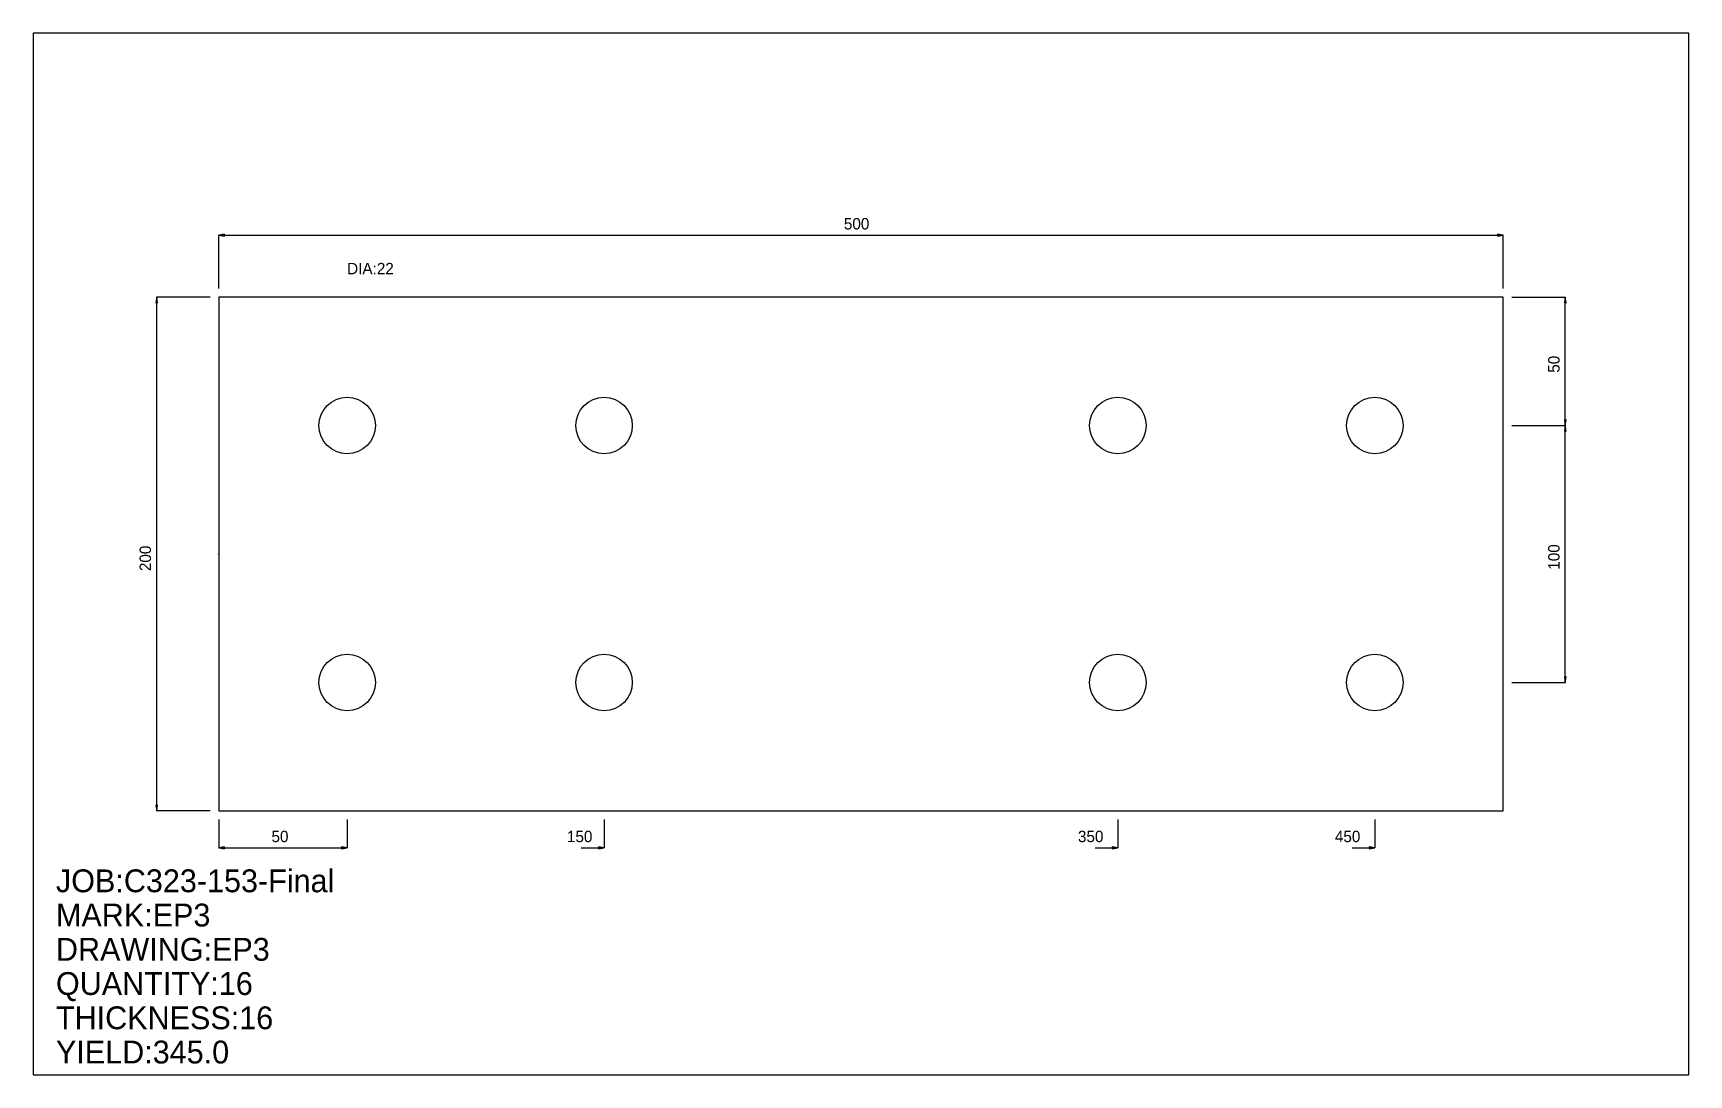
# Model space of a CAD drawing. Extents: x 0 to 644, y 0 to 406.
import ezdxf

# ---------------------------------------------------------------- set-up
doc = ezdxf.new("R2010")
doc.units = 0
doc.header["$LTSCALE"] = 0.125
for name, color, linetype in [('2', 7, 'CONTINUOUS'), ('3', 1, 'CONTINUOUS'), ('4', 1, 'CONTINUOUS'), ('5', 7, 'CONTINUOUS'), ('6', 4, 'CONTINUOUS')]:
    doc.layers.add(name, color=color, linetype=linetype)

# ---------------------------------------------------------------- blocks, each defined once
blk = doc.blocks.new('ARROW')
at = {"layer": '2', "linetype": 'CONTINUOUS'}
for p, q in [((0, 0), (-1, 0.166667)), ((-1, 0.166667), (-1, -0.166667)), ((-1, -0.166667), (0, 0))]:
    blk.add_line(p, q, dxfattribs=at)
blk = doc.blocks.new('PLATE')
at = {"layer": '3', "linetype": 'CONTINUOUS'}
for p, q in [((0, 0), (0, -200)), ((500.00101, 0), (0, 0)), ((500.00101, -200), (500.00101, 0)), ((0, -200), (500.00101, -200))]:
    blk.add_line(p, q, dxfattribs=at)
at = {"layer": '4', "linetype": 'CONTINUOUS'}
for centre in [(50, -50), (150, -50), (350, -50), (450, -50), (50, -150), (150, -150), (350, -150), (450, -150)]:
    blk.add_circle(centre, 11, dxfattribs=at)
at = {"layer": '5', "linetype": 'CONTINUOUS'}
for p, q in [((-0.1, -100), (0.1, -100)), ((0, -100.1), (0, -99.900002))]:
    blk.add_line(p, q, dxfattribs=at)
blk.add_circle((0, -100), 0.1, dxfattribs=at)
at = {"layer": '6', "linetype": 'CONTINUOUS'}
for p, q in [((0, 3.33334), (0, 24.166716)), ((0, 24.116716), (500.00101, 24.116716)), ((500.00101, 3.33334), (500.00101, 24.166716)), ((-3.333325, 0), (-24.1667, 0.000002)), ((-24.116716, -200), (-24.116701, 0.000002)), ((503.33435, 0), (524.16772, -0.000002)), ((524.11774, -50), (524.11774, -0.000002)), ((503.33435, -50), (524.16772, -50)), ((503.33435, -50), (524.16772, -50)), ((524.11774, -150), (524.11774, -50)), ((503.33435, -150), (524.16772, -150)), ((-3.33334, -200), (-24.166716, -200)), ((0, -203.33334), (0, -214.44447)), ((50, -203.33334), (50, -214.44447)), ((150, -203.33334), (150, -214.44447)), ((350, -203.33334), (350, -214.44447)), ((450, -203.33334), (450, -214.44447)), ((0, -214.39447), (50, -214.39447)), ((141.1111, -214.39447), (150, -214.39447)), ((341.11108, -214.39447), (350, -214.39447)), ((441.11108, -214.39447), (450, -214.39447))]:
    blk.add_line(p, q, dxfattribs=at)
at = {"layer": '6', "xscale": 2.222227, "yscale": 2.222227, "zscale": 2.222227}
for p, rotation in [((0, 24.116716), 180), ((-24.116701, 0.000002), 90), ((524.11774, -0.000002), 90), ((524.11774, -50), 270), ((524.11774, -50), 90), ((524.11774, -150), 270), ((-24.116716, -200), 270), ((0, -214.39447), 180)]:
    blk.add_blockref('ARROW', p, dxfattribs=dict(at, rotation=rotation))
for p in [(500.00101, 24.116716), (50, -214.39447), (150, -214.39447), (350, -214.39447), (450, -214.39447)]:
    blk.add_blockref('ARROW', p, dxfattribs=at)
at = {"layer": '5'}
blk.add_text('ZERO', height=0.015, dxfattribs=at).set_placement((0, -100))
at = {"layer": '6'}
for s, p in [('500', (243.33382, 26.338943)), ('DIA:22', (50, 8.888906)), ('50', (20.555546, -212.17224)), ('150', (135.55553, -212.17224)), ('350', (334.44443, -212.17224)), ('450', (434.44443, -212.17224))]:
    blk.add_text(s, height=4.444, dxfattribs=at).set_placement(p)
for s, p in [('50', (521.89551, -29.444454)), ('100', (521.89551, -106.11112)), ('200', (-26.338936, -106.66668))]:
    blk.add_text(s, height=4.444, rotation=90, dxfattribs=at).set_placement(p)

msp = doc.modelspace()

# ---------------------------------------------------------------- linework, layer by layer
at = {"layer": '5', "linetype": 'CONTINUOUS'}
for p, q in [((644.4458, 405.55637), (0, 405.55637)), ((0, 405.55637), (0, 0)), ((644.4458, 0), (644.4458, 405.55637)), ((0, 0), (644.4458, 0))]:
    msp.add_line(p, q, dxfattribs=at)

# ---------------------------------------------------------------- block references
at = {"layer": '2'}
msp.add_blockref('PLATE', (72.222397, 302.7782), dxfattribs=at)

# ---------------------------------------------------------------- texts
at = {"layer": '5'}
for s, p in [('JOB:C323-153-Final', (8.888906, 71.111252)), ('MARK:EP3', (8.888906, 57.777889)), ('DRAWING:EP3', (8.888906, 44.44453)), ('QUANTITY:16', (8.888906, 31.111172)), ('THICKNESS:16', (8.888906, 17.777813)), ('YIELD:345.0', (8.888906, 4.444453))]:
    msp.add_text(s, height=8.889, dxfattribs=at).set_placement(p)

doc.saveas('drawing.dxf')
